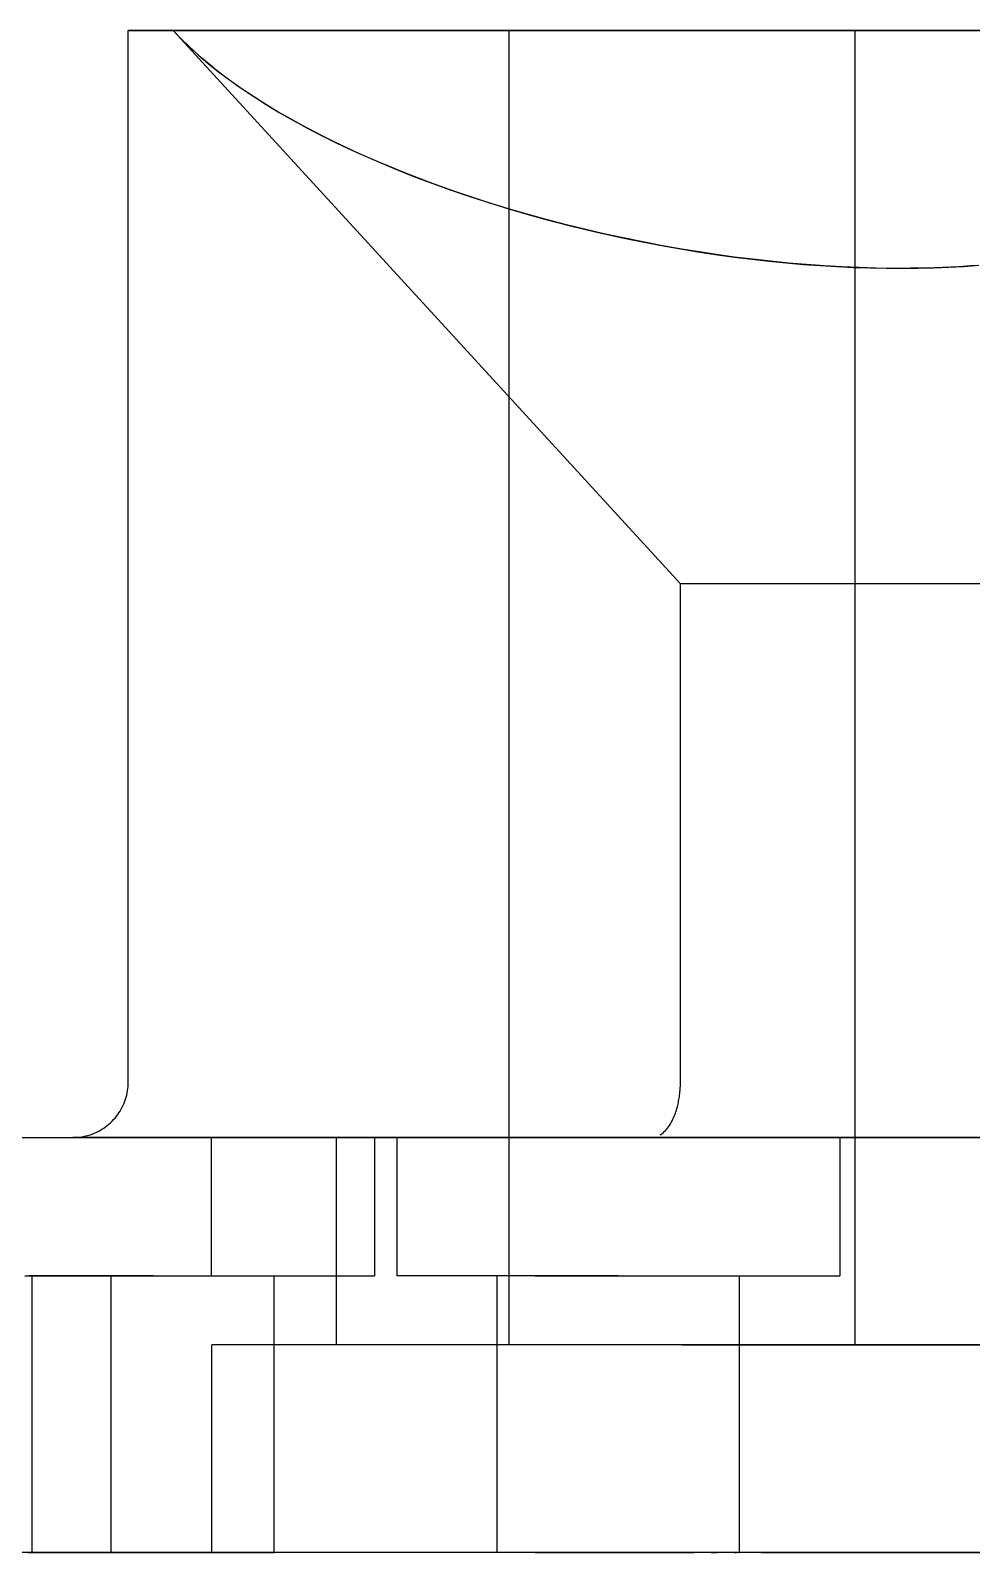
# Model space of a CAD drawing. Header units: millimetres. Extents: x -65 to 206, y -204 to 46.
# Drawn here: x 129.59 to 143.18, y -150 to -128 of the extents above; entities that cross this region are included whole.
import ezdxf

# ---------------------------------------------------------------- set-up
doc = ezdxf.new("R2010")
doc.units = ezdxf.units.MM
doc.layers.add('SIDE_YZ', color=7, linetype='Continuous')

msp = doc.modelspace()

# ---------------------------------------------------------------- linework, layer by layer
at = {"layer": 'SIDE_YZ'}
for p, q in [((131, -143.2), (131, -128)), ((131.004, -128), (131, -128)), ((131, -128), (131.009, -128)), ((131.021, -128), (131.004, -128)), ((131.009, -128), (131.03, -128)), ((131.05, -128), (131.021, -128)), ((131.03, -128), (131.064, -128)), ((131.092, -128), (131.05, -128)), ((131.064, -128), (131.11, -128)), ((131.146, -128), (131.092, -128)), ((131.11, -128), (131.169, -128)), ((131.213, -128), (131.146, -128)), ((131.169, -128), (131.241, -128)), ((131.292, -128), (131.213, -128)), ((131.241, -128), (131.324, -128)), ((131.384, -128), (131.292, -128)), ((131.324, -128), (131.42, -128)), ((131.487, -128), (131.384, -128)), ((131.42, -128), (131.527, -128)), ((131.602, -128), (131.487, -128)), ((131.527, -128), (131.647, -128)), ((131.729, -128), (131.602, -128)), ((131.647, -128), (138.978, -136)), ((131.647, -128), (131.758, -128.117)), ((131.647, -128), (131.778, -128)), ((131.647, -128), (131.774, -128.133)), ((131.867, -128), (131.729, -128)), ((131.778, -128), (131.92, -128)), ((132.017, -128), (131.867, -128)), ((131.92, -128), (132.074, -128)), ((132.178, -128), (132.017, -128)), ((132.074, -128), (132.239, -128)), ((132.349, -128), (132.178, -128)), ((132.239, -128), (132.414, -128)), ((132.531, -128), (132.349, -128)), ((132.414, -128), (132.6, -128)), ((132.724, -128), (132.531, -128)), ((132.6, -128), (132.796, -128)), ((132.926, -128), (132.724, -128)), ((132.796, -128), (133.002, -128)), ((133.138, -128), (132.926, -128)), ((133.002, -128), (133.217, -128)), ((133.359, -128), (133.138, -128)), ((133.217, -128), (133.441, -128)), ((133.589, -128), (133.359, -128)), ((133.441, -128), (133.674, -128)), ((133.827, -128), (133.589, -128)), ((133.674, -128), (133.916, -128)), ((134.074, -128), (133.827, -128)), ((133.916, -128), (134.165, -128)), ((134.328, -128), (134.074, -128)), ((134.165, -128), (134.423, -128)), ((134.59, -128), (134.328, -128)), ((134.423, -128), (134.687, -128)), ((134.859, -128), (134.59, -128)), ((134.687, -128), (134.958, -128)), ((135.134, -128), (134.859, -128)), ((134.958, -128), (135.236, -128)), ((135.416, -128), (135.134, -128)), ((135.236, -128), (135.52, -128)), ((135.703, -128), (135.416, -128)), ((135.52, -128), (135.809, -128)), ((135.995, -128), (135.703, -128)), ((135.809, -128), (136.103, -128)), ((136.293, -128), (135.995, -128)), ((136.103, -128), (136.402, -128)), ((136.594, -128), (136.293, -128)), ((136.402, -128), (136.704, -128)), ((136.504, -128), (136.5, -128)), ((136.5, -128), (136.5, -147)), ((136.512, -128), (136.504, -128)), ((136.524, -128), (136.512, -128)), ((136.54, -128), (136.524, -128)), ((136.56, -128), (136.54, -128)), ((136.583, -128), (136.56, -128)), ((136.61, -128), (136.583, -128)), ((136.899, -128), (136.594, -128)), ((136.641, -128), (136.61, -128)), ((136.676, -128), (136.641, -128)), ((136.715, -128), (136.676, -128)), ((136.704, -128), (137.011, -128)), ((136.757, -128), (136.715, -128)), ((136.803, -128), (136.757, -128)), ((136.852, -128), (136.803, -128)), ((136.904, -128), (136.852, -128)), ((137.208, -128), (136.899, -128)), ((136.96, -128), (136.904, -128)), ((137.019, -128), (136.96, -128)), ((137.011, -128), (137.321, -128)), ((137.081, -128), (137.019, -128)), ((137.147, -128), (137.081, -128)), ((137.215, -128), (137.147, -128)), ((137.519, -128), (137.208, -128)), ((137.215, -128), (137.286, -128)), ((137.286, -128), (137.359, -128)), ((137.321, -128), (137.633, -128)), ((137.359, -128), (137.436, -128)), ((137.436, -128), (137.514, -128)), ((137.514, -128), (137.596, -128)), ((137.833, -128), (137.519, -128)), ((137.596, -128), (137.679, -128)), ((137.633, -128), (137.947, -128)), ((137.679, -128), (137.764, -128)), ((137.764, -128), (137.852, -128)), ((138.149, -128), (137.833, -128)), ((137.852, -128), (137.941, -128)), ((137.941, -128), (138.032, -128)), ((137.947, -128), (138.263, -128)), ((138.032, -128), (138.124, -128)), ((138.124, -128), (138.218, -128)), ((138.465, -128), (138.149, -128)), ((138.218, -128), (138.313, -128)), ((138.263, -128), (138.581, -128)), ((138.313, -128), (138.409, -128)), ((138.409, -128), (138.506, -128)), ((138.783, -128), (138.465, -128)), ((138.506, -128), (138.604, -128)), ((138.581, -128), (138.899, -128)), ((138.604, -128), (138.702, -128)), ((138.702, -128), (138.801, -128)), ((139.101, -128), (138.783, -128)), ((138.801, -128), (138.901, -128)), ((138.899, -128), (139.217, -128)), ((138.901, -128), (139, -128)), ((139, -128), (139.099, -128)), ((139.099, -128), (139.199, -128)), ((139.419, -128), (139.101, -128)), ((139.199, -128), (139.298, -128)), ((139.217, -128), (139.535, -128)), ((139.298, -128), (139.396, -128)), ((139.396, -128), (139.494, -128)), ((139.737, -128), (139.419, -128)), ((139.494, -128), (139.591, -128)), ((139.535, -128), (139.851, -128)), ((139.591, -128), (139.687, -128)), ((139.687, -128), (139.782, -128)), ((140.053, -128), (139.737, -128)), ((139.782, -128), (139.876, -128)), ((139.851, -128), (140.167, -128)), ((139.876, -128), (139.968, -128)), ((139.968, -128), (140.059, -128)), ((140.367, -128), (140.053, -128)), ((140.059, -128), (140.148, -128)), ((140.148, -128), (140.236, -128)), ((140.167, -128), (140.481, -128)), ((140.236, -128), (140.321, -128)), ((140.321, -128), (140.404, -128)), ((140.679, -128), (140.367, -128)), ((140.404, -128), (140.486, -128)), ((140.481, -128), (140.792, -128)), ((140.486, -128), (140.564, -128)), ((140.564, -128), (140.641, -128)), ((140.641, -128), (140.714, -128)), ((140.989, -128), (140.679, -128)), ((140.714, -128), (140.785, -128)), ((140.785, -128), (140.853, -128)), ((140.792, -128), (141.101, -128)), ((140.853, -128), (140.919, -128)), ((140.919, -128), (140.981, -128)), ((140.981, -128), (141.04, -128)), ((141.296, -128), (140.989, -128)), ((141.04, -128), (141.096, -128)), ((141.096, -128), (141.148, -128)), ((141.101, -128), (141.406, -128)), ((141.148, -128), (141.197, -128)), ((141.197, -128), (141.243, -128)), ((141.243, -128), (141.285, -128)), ((141.285, -128), (141.324, -128)), ((141.598, -128), (141.296, -128)), ((141.324, -128), (141.359, -128)), ((141.359, -128), (141.39, -128)), ((141.39, -128), (141.417, -128)), ((141.406, -128), (141.707, -128)), ((141.417, -128), (141.44, -128)), ((141.44, -128), (141.46, -128)), ((141.46, -128), (141.476, -128)), ((141.476, -128), (141.488, -128)), ((141.488, -128), (141.496, -128)), ((141.496, -128), (141.5, -128)), ((141.5, -128), (141.5, -147)), ((141.897, -128), (141.598, -128)), ((141.707, -128), (142.005, -128)), ((142.191, -128), (141.897, -128)), ((142.005, -128), (142.297, -128)), ((142.48, -128), (142.191, -128)), ((142.297, -128), (142.584, -128)), ((142.764, -128), (142.48, -128)), ((142.584, -128), (142.866, -128)), ((143.042, -128), (142.764, -128)), ((142.866, -128), (143.141, -128)), ((143.313, -128), (143.042, -128)), ((143.141, -128), (143.41, -128)), ((131.758, -128.117), (131.878, -128.234)), ((131.774, -128.133), (131.913, -128.266)), ((131.878, -128.234), (132.012, -128.355)), ((131.913, -128.266), (132.062, -128.399)), ((132.012, -128.355), (132.154, -128.476)), ((132.221, -128.531), (132.062, -128.399)), ((132.154, -128.476), (132.305, -128.596)), ((132.221, -128.531), (132.391, -128.662)), ((132.305, -128.596), (132.464, -128.716)), ((132.391, -128.662), (132.57, -128.792)), ((132.464, -128.716), (132.631, -128.835)), ((132.57, -128.792), (132.759, -128.921)), ((132.631, -128.835), (132.807, -128.952)), ((132.759, -128.921), (132.957, -129.048)), ((132.807, -128.952), (132.99, -129.069)), ((132.957, -129.048), (133.165, -129.174)), ((132.99, -129.069), (133.181, -129.184)), ((133.165, -129.174), (133.381, -129.299)), ((133.181, -129.184), (133.379, -129.297)), ((133.379, -129.297), (133.584, -129.409)), ((133.381, -129.299), (133.606, -129.421)), ((133.584, -129.409), (133.796, -129.519)), ((133.606, -129.421), (133.839, -129.541)), ((133.796, -129.519), (134.014, -129.628)), ((133.839, -129.541), (134.079, -129.659)), ((134.014, -129.628), (134.239, -129.734)), ((134.079, -129.659), (134.327, -129.774)), ((134.239, -129.734), (134.469, -129.838)), ((134.327, -129.774), (134.582, -129.887)), ((134.469, -129.838), (134.706, -129.94)), ((134.582, -129.887), (134.843, -129.997)), ((134.947, -130.039), (134.706, -129.94)), ((134.843, -129.997), (135.111, -130.104)), ((135.194, -130.136), (134.947, -130.039)), ((135.111, -130.104), (135.385, -130.207)), ((135.446, -130.23), (135.194, -130.136)), ((135.385, -130.207), (135.664, -130.308)), ((135.702, -130.321), (135.446, -130.23)), ((135.664, -130.308), (135.948, -130.405)), ((135.962, -130.41), (135.702, -130.321)), ((135.948, -130.405), (136.236, -130.498)), ((136.226, -130.495), (135.962, -130.41)), ((136.493, -130.577), (136.226, -130.495)), ((136.236, -130.498), (136.529, -130.588)), ((136.764, -130.656), (136.493, -130.577)), ((136.529, -130.588), (136.825, -130.674)), ((137.037, -130.732), (136.764, -130.656)), ((136.825, -130.674), (137.125, -130.755)), ((137.313, -130.804), (137.037, -130.732)), ((137.125, -130.755), (137.427, -130.833)), ((137.591, -130.873), (137.313, -130.804)), ((137.427, -130.833), (137.732, -130.906)), ((137.871, -130.938), (137.591, -130.873)), ((137.732, -130.906), (138.008, -130.969)), ((138.152, -130.999), (137.871, -130.938)), ((138.008, -130.969), (138.258, -131.022)), ((138.434, -131.057), (138.152, -130.999)), ((138.258, -131.022), (138.508, -131.072)), ((138.717, -131.111), (138.434, -131.057)), ((138.508, -131.072), (138.758, -131.119)), ((139, -131.161), (138.717, -131.111)), ((138.758, -131.119), (139.009, -131.162)), ((139.247, -131.201), (139, -131.161)), ((139.009, -131.162), (139.26, -131.203)), ((139.493, -131.238), (139.247, -131.201)), ((139.26, -131.203), (139.511, -131.241)), ((139.756, -131.275), (139.493, -131.238)), ((139.511, -131.241), (139.761, -131.275)), ((140.019, -131.308), (139.756, -131.275)), ((139.761, -131.275), (140.01, -131.307)), ((140.01, -131.307), (140.259, -131.335)), ((140.28, -131.337), (140.019, -131.308)), ((140.259, -131.335), (140.506, -131.359)), ((140.54, -131.363), (140.28, -131.337)), ((140.506, -131.359), (140.751, -131.381)), ((140.798, -131.384), (140.54, -131.363)), ((140.751, -131.381), (140.995, -131.399)), ((141.054, -131.403), (140.798, -131.384)), ((140.995, -131.399), (141.237, -131.414)), ((141.308, -131.417), (141.054, -131.403)), ((141.237, -131.414), (141.477, -131.425)), ((141.56, -131.428), (141.308, -131.417)), ((141.477, -131.425), (141.714, -131.433)), ((141.808, -131.435), (141.56, -131.428)), ((141.714, -131.433), (141.949, -131.438)), ((142.054, -131.439), (141.808, -131.435)), ((141.949, -131.438), (142.181, -131.439)), ((142.296, -131.438), (142.054, -131.439)), ((142.181, -131.439), (142.409, -131.437)), ((142.535, -131.434), (142.296, -131.438)), ((142.409, -131.437), (142.635, -131.431)), ((142.77, -131.426), (142.535, -131.434)), ((142.635, -131.431), (142.856, -131.422)), ((143.001, -131.415), (142.77, -131.426)), ((142.856, -131.422), (143.074, -131.41)), ((143.227, -131.399), (143.001, -131.415)), ((143.074, -131.41), (143.288, -131.395)), ((138.978, -143.2), (138.978, -136)), ((153.684, -136), (138.978, -136)), ((131, -143.231), (131, -143.2)), ((138.977, -143.237), (138.978, -143.218)), ((138.978, -143.218), (138.978, -143.2)), ((130.961, -143.447), (130.97, -143.417)), ((130.97, -143.417), (130.978, -143.387)), ((130.978, -143.387), (130.985, -143.356)), ((130.985, -143.356), (130.99, -143.325)), ((130.99, -143.325), (130.995, -143.294)), ((130.995, -143.294), (130.998, -143.263)), ((130.998, -143.263), (131, -143.231)), ((138.956, -143.453), (138.96, -143.432)), ((138.96, -143.432), (138.963, -143.411)), ((138.963, -143.411), (138.966, -143.389)), ((138.966, -143.389), (138.968, -143.368)), ((138.968, -143.368), (138.971, -143.346)), ((138.971, -143.346), (138.973, -143.324)), ((138.973, -143.324), (138.974, -143.303)), ((138.974, -143.303), (138.976, -143.281)), ((138.976, -143.281), (138.977, -143.259)), ((138.977, -143.259), (138.977, -143.237)), ((130.847, -143.67), (130.865, -143.644)), ((130.865, -143.644), (130.882, -143.618)), ((130.882, -143.618), (130.898, -143.591)), ((130.898, -143.591), (130.913, -143.563)), ((130.913, -143.563), (130.927, -143.535)), ((130.927, -143.535), (130.939, -143.506)), ((130.939, -143.506), (130.951, -143.477)), ((130.951, -143.477), (130.961, -143.447)), ((138.896, -143.673), (138.905, -143.651)), ((138.905, -143.651), (138.913, -143.628)), ((138.913, -143.628), (138.92, -143.605)), ((138.92, -143.605), (138.927, -143.581)), ((138.927, -143.581), (138.934, -143.557)), ((138.934, -143.557), (138.939, -143.535)), ((138.939, -143.535), (138.944, -143.515)), ((138.944, -143.515), (138.948, -143.494)), ((138.948, -143.494), (138.952, -143.474)), ((138.952, -143.474), (138.956, -143.453)), ((130.618, -143.882), (130.645, -143.865)), ((130.645, -143.865), (130.67, -143.847)), ((130.67, -143.847), (130.695, -143.828)), ((130.695, -143.828), (130.72, -143.808)), ((130.72, -143.808), (130.743, -143.787)), ((130.743, -143.787), (130.766, -143.766)), ((130.766, -143.766), (130.788, -143.743)), ((130.788, -143.743), (130.809, -143.72)), ((130.809, -143.72), (130.828, -143.695)), ((130.828, -143.695), (130.847, -143.67)), ((138.776, -143.884), (138.791, -143.866)), ((138.791, -143.866), (138.805, -143.846)), ((138.805, -143.846), (138.819, -143.826)), ((138.819, -143.826), (138.833, -143.805)), ((138.833, -143.805), (138.846, -143.782)), ((138.846, -143.782), (138.858, -143.759)), ((138.858, -143.759), (138.869, -143.736)), ((138.869, -143.736), (138.879, -143.716)), ((138.879, -143.716), (138.888, -143.695)), ((138.888, -143.695), (138.896, -143.673)), ((129, -144), (191, -144)), ((129.507, -144), (129.632, -144)), ((129.562, -144), (129.669, -144)), ((129.632, -144), (129.756, -144)), ((129.669, -144), (129.778, -144)), ((129.756, -144), (129.879, -144)), ((129.778, -144), (129.89, -144)), ((129.879, -144), (130.001, -144)), ((129.89, -144), (130.004, -144)), ((130.001, -144), (130.121, -144)), ((130.004, -144), (130.12, -144)), ((130.12, -144), (130.239, -144)), ((130.121, -144), (130.239, -144)), ((130.2, -144), (130.232, -143.999)), ((130.205, -144), (130.2, -144)), ((130.2, -144), (130.21, -144)), ((130.223, -144), (130.205, -144)), ((130.21, -144), (130.233, -144)), ((130.255, -144), (130.223, -144)), ((130.232, -143.999), (130.263, -143.998)), ((130.233, -144), (130.27, -144)), ((130.239, -144), (130.359, -144)), ((130.239, -144), (130.356, -144)), ((130.301, -144), (130.255, -144)), ((130.263, -143.998), (130.294, -143.994)), ((130.27, -144), (130.321, -144)), ((130.294, -143.994), (130.325, -143.99)), ((130.361, -144), (130.301, -144)), ((130.321, -144), (130.386, -144)), ((130.325, -143.99), (130.356, -143.985)), ((130.356, -143.985), (130.387, -143.978)), ((130.356, -144), (130.47, -144)), ((130.359, -144), (130.48, -144)), ((130.435, -144), (130.361, -144)), ((130.386, -144), (130.465, -144)), ((130.387, -143.978), (130.417, -143.97)), ((130.417, -143.97), (130.447, -143.961)), ((130.522, -144), (130.435, -144)), ((130.447, -143.961), (130.477, -143.951)), ((130.465, -144), (130.556, -144)), ((130.47, -144), (130.582, -144)), ((130.477, -143.951), (130.506, -143.939)), ((130.48, -144), (130.603, -144)), ((130.506, -143.939), (130.535, -143.927)), ((130.622, -144), (130.522, -144)), ((130.535, -143.927), (130.563, -143.913)), ((130.556, -144), (130.662, -144)), ((130.563, -143.913), (130.591, -143.898)), ((130.582, -144), (130.691, -144)), ((130.591, -143.898), (130.618, -143.882)), ((130.603, -144), (130.728, -144)), ((130.736, -144), (130.622, -144)), ((130.662, -144), (130.78, -144)), ((130.691, -144), (130.798, -144)), ((130.728, -144), (130.853, -144)), ((130.862, -144), (130.736, -144)), ((130.78, -144), (130.912, -144)), ((130.798, -144), (130.901, -144)), ((130.853, -144), (130.979, -144)), ((131.002, -144), (130.862, -144)), ((130.901, -144), (131.002, -144)), ((138.558, -144), (130.912, -144)), ((130.979, -144), (131.105, -144)), ((131.154, -144), (131.002, -144)), ((131.002, -144), (131.1, -144)), ((131.1, -144), (131.194, -144)), ((131.105, -144), (131.233, -144)), ((131.319, -144), (131.154, -144)), ((131.194, -144), (131.285, -144)), ((131.233, -144), (131.36, -144)), ((131.285, -144), (131.372, -144)), ((131.496, -144), (131.319, -144)), ((131.36, -144), (131.487, -144)), ((131.372, -144), (131.456, -144)), ((131.456, -144), (131.535, -144)), ((131.487, -144), (131.614, -144)), ((131.684, -144), (131.496, -144)), ((131.535, -144), (131.611, -144)), ((131.611, -144), (131.683, -144)), ((131.614, -144), (131.741, -144)), ((131.683, -144), (131.75, -144)), ((131.884, -144), (131.684, -144)), ((131.741, -144), (131.867, -144)), ((131.75, -144), (131.813, -144)), ((131.813, -144), (131.871, -144)), ((131.867, -144), (131.992, -144)), ((131.871, -144), (131.925, -144)), ((132.096, -144), (131.884, -144)), ((131.925, -144), (131.974, -144)), ((131.974, -144), (132.019, -144)), ((131.992, -144), (132.116, -144)), ((132.019, -144), (132.059, -144)), ((132.059, -144), (132.094, -144)), ((132.094, -144), (132.124, -144)), ((132.318, -144), (132.096, -144)), ((132.116, -144), (132.239, -144)), ((132.124, -144), (132.149, -144)), ((132.149, -144), (132.169, -144)), ((132.169, -144), (132.184, -144)), ((132.184, -144), (132.194, -144)), ((132.194, -144), (132.199, -144)), ((132.199, -144), (132.199, -146)), ((132.239, -144), (132.361, -144)), ((132.551, -144), (132.318, -144)), ((132.361, -144), (132.481, -144)), ((132.481, -144), (132.599, -144)), ((132.551, -144), (132.794, -144)), ((132.599, -144), (132.715, -144)), ((132.715, -144), (132.829, -144)), ((132.794, -144), (133.047, -144)), ((132.829, -144), (132.941, -144)), ((132.941, -144), (133.051, -144)), ((133.047, -144), (133.31, -144)), ((133.051, -144), (133.157, -144)), ((133.157, -144), (133.261, -144)), ((133.261, -144), (133.362, -144)), ((133.31, -144), (133.581, -144)), ((133.362, -144), (133.46, -144)), ((133.46, -144), (133.554, -144)), ((133.554, -144), (133.645, -144)), ((133.581, -144), (133.861, -144)), ((133.645, -144), (133.732, -144)), ((133.732, -144), (133.816, -144)), ((133.816, -144), (133.895, -144)), ((133.861, -144), (134.149, -144)), ((133.895, -144), (133.971, -144)), ((133.971, -144), (134.042, -144)), ((134.046, -144), (134.005, -144)), ((134.005, -144), (134.005, -147)), ((134.042, -144), (134.11, -144)), ((134.128, -144), (134.046, -144)), ((134.11, -144), (134.172, -144)), ((134.251, -144), (134.128, -144)), ((134.149, -144), (134.445, -144)), ((134.172, -144), (134.231, -144)), ((134.231, -144), (134.285, -144)), ((134.415, -144), (134.251, -144)), ((134.285, -144), (134.334, -144)), ((134.334, -144), (134.379, -144)), ((134.379, -144), (134.418, -144)), ((134.619, -144), (134.415, -144)), ((134.418, -144), (134.453, -144)), ((134.445, -144), (134.748, -144)), ((134.453, -144), (134.483, -144)), ((134.483, -144), (134.509, -144)), ((134.509, -144), (134.529, -144)), ((134.529, -144), (134.544, -144)), ((134.544, -144), (134.554, -144)), ((134.554, -144), (134.559, -144)), ((134.559, -144), (134.559, -146)), ((134.864, -144), (134.619, -144)), ((134.748, -144), (135.057, -144)), ((135.148, -144), (134.864, -144)), ((134.885, -144), (134.88, -144)), ((134.88, -144), (134.88, -146)), ((134.895, -144), (134.885, -144)), ((134.911, -144), (134.895, -144)), ((134.931, -144), (134.911, -144)), ((134.956, -144), (134.931, -144)), ((134.986, -144), (134.956, -144)), ((135.021, -144), (134.986, -144)), ((135.061, -144), (135.021, -144)), ((135.057, -144), (135.373, -144)), ((135.105, -144), (135.061, -144)), ((135.155, -144), (135.105, -144)), ((135.471, -144), (135.148, -144)), ((135.209, -144), (135.155, -144)), ((135.267, -144), (135.209, -144)), ((135.33, -144), (135.267, -144)), ((135.397, -144), (135.33, -144)), ((135.373, -144), (135.695, -144)), ((135.469, -144), (135.397, -144)), ((135.544, -144), (135.469, -144)), ((135.833, -144), (135.471, -144)), ((135.624, -144), (135.544, -144)), ((135.707, -144), (135.624, -144)), ((135.695, -144), (136.022, -144)), ((135.795, -144), (135.707, -144)), ((135.885, -144), (135.795, -144)), ((136.234, -144), (135.833, -144)), ((135.885, -144), (135.98, -144)), ((135.98, -144), (136.077, -144)), ((136.022, -144), (136.353, -144)), ((136.077, -144), (136.178, -144)), ((136.178, -144), (136.282, -144)), ((136.672, -144), (136.234, -144)), ((136.282, -144), (136.389, -144)), ((136.353, -144), (136.689, -144)), ((136.389, -144), (136.498, -144)), ((136.498, -144), (136.61, -144)), ((136.61, -144), (136.724, -144)), ((137.147, -144), (136.672, -144)), ((136.689, -144), (137.029, -144)), ((136.724, -144), (136.84, -144)), ((136.84, -144), (136.959, -144)), ((136.959, -144), (137.079, -144)), ((137.029, -144), (137.371, -144)), ((137.079, -144), (137.2, -144)), ((137.658, -144), (137.147, -144)), ((137.2, -144), (137.323, -144)), ((137.323, -144), (137.448, -144)), ((137.371, -144), (137.716, -144)), ((137.448, -144), (137.573, -144)), ((137.573, -144), (137.699, -144)), ((138.204, -144), (137.658, -144)), ((137.699, -144), (137.825, -144)), ((137.716, -144), (138.063, -144)), ((137.825, -144), (137.952, -144)), ((137.952, -144), (138.08, -144)), ((138.063, -144), (138.412, -144)), ((138.08, -144), (138.207, -144)), ((138.785, -144), (138.204, -144)), ((138.207, -144), (138.334, -144)), ((138.334, -144), (138.461, -144)), ((138.412, -144), (138.762, -144)), ((138.461, -144), (138.587, -144)), ((138.558, -144), (145.755, -144)), ((138.587, -144), (138.712, -144)), ((138.686, -143.962), (138.707, -143.948)), ((138.707, -143.948), (138.727, -143.932)), ((138.712, -144), (138.836, -144)), ((138.727, -143.932), (138.745, -143.916)), ((138.745, -143.916), (138.761, -143.901)), ((138.761, -143.901), (138.776, -143.884)), ((138.762, -144), (139.111, -144)), ((139.399, -144), (138.785, -144)), ((138.836, -144), (138.959, -144)), ((138.959, -144), (139.081, -144)), ((139.081, -144), (139.201, -144)), ((139.111, -144), (139.461, -144)), ((139.201, -144), (139.319, -144)), ((139.319, -144), (139.435, -144)), ((140.046, -144), (139.399, -144)), ((139.435, -144), (139.549, -144)), ((139.461, -144), (139.81, -144)), ((139.549, -144), (139.661, -144)), ((139.661, -144), (139.771, -144)), ((139.771, -144), (139.877, -144)), ((140.158, -144), (139.81, -144)), ((139.877, -144), (139.981, -144)), ((139.981, -144), (140.082, -144)), ((140.724, -144), (140.046, -144)), ((140.082, -144), (140.18, -144)), ((140.504, -144), (140.158, -144)), ((140.18, -144), (140.274, -144)), ((140.274, -144), (140.365, -144)), ((140.365, -144), (140.452, -144)), ((140.452, -144), (140.536, -144)), ((140.847, -144), (140.504, -144)), ((140.536, -144), (140.615, -144)), ((140.615, -144), (140.691, -144)), ((140.691, -144), (140.762, -144)), ((141.433, -144), (140.724, -144)), ((140.762, -144), (140.83, -144)), ((140.83, -144), (140.892, -144)), ((141.188, -144), (140.847, -144)), ((140.892, -144), (140.951, -144)), ((140.951, -144), (141.005, -144)), ((141.005, -144), (141.054, -144)), ((141.099, -144), (141.054, -144)), ((141.138, -144), (141.099, -144)), ((141.173, -144), (141.138, -144)), ((141.203, -144), (141.173, -144)), ((141.525, -144), (141.188, -144)), ((141.203, -144), (141.229, -144)), ((141.249, -144), (141.229, -144)), ((141.264, -144), (141.249, -144)), ((141.274, -144), (141.264, -144)), ((141.279, -144), (141.274, -144)), ((141.279, -144), (141.279, -146)), ((141.433, -144), (142.172, -144)), ((141.858, -144), (141.525, -144)), ((142.187, -144), (141.858, -144)), ((142.172, -144), (142.938, -144)), ((142.51, -144), (142.187, -144)), ((142.828, -144), (142.51, -144)), ((143.14, -144), (142.828, -144)), ((142.938, -144), (143.732, -144)), ((143.446, -144), (143.14, -144)), ((129.507, -146), (129.632, -146)), ((129.547, -146), (129.613, -146)), ((129.669, -146), (129.562, -146)), ((129.61, -150), (129.61, -146)), ((129.613, -146), (129.61, -146)), ((129.618, -146), (129.613, -146)), ((129.613, -146), (129.678, -146)), ((129.627, -146), (129.618, -146)), ((129.638, -146), (129.627, -146)), ((129.632, -146), (129.756, -146)), ((129.651, -146), (129.638, -146)), ((129.668, -146), (129.651, -146)), ((129.687, -146), (129.668, -146)), ((129.778, -146), (129.669, -146)), ((129.678, -146), (129.741, -146)), ((129.709, -146), (129.687, -146)), ((129.733, -146), (129.709, -146)), ((129.76, -146), (129.733, -146)), ((129.741, -146), (129.804, -146)), ((129.756, -146), (129.879, -146)), ((129.79, -146), (129.76, -146)), ((129.89, -146), (129.778, -146)), ((129.822, -146), (129.79, -146)), ((129.804, -146), (129.865, -146)), ((129.856, -146), (129.822, -146)), ((129.893, -146), (129.856, -146)), ((129.865, -146), (129.925, -146)), ((129.879, -146), (130.001, -146)), ((130.004, -146), (129.89, -146)), ((129.932, -146), (129.893, -146)), ((129.925, -146), (129.983, -146)), ((129.973, -146), (129.932, -146)), ((130.017, -146), (129.973, -146)), ((129.983, -146), (130.04, -146)), ((130.001, -146), (130.121, -146)), ((130.12, -146), (130.004, -146)), ((130.062, -146), (130.017, -146)), ((130.04, -146), (130.095, -146)), ((130.11, -146), (130.062, -146)), ((130.095, -146), (130.148, -146)), ((130.16, -146), (130.11, -146)), ((130.239, -146), (130.12, -146)), ((130.121, -146), (130.239, -146)), ((130.148, -146), (130.2, -146)), ((130.16, -146), (130.211, -146)), ((130.2, -146), (130.25, -146)), ((130.211, -146), (130.265, -146)), ((130.359, -146), (130.239, -146)), ((130.239, -146), (130.356, -146)), ((130.25, -146), (130.297, -146)), ((130.265, -146), (130.32, -146)), ((130.297, -146), (130.343, -146)), ((130.32, -146), (130.377, -146)), ((130.343, -146), (130.387, -146)), ((130.356, -146), (130.47, -146)), ((130.48, -146), (130.359, -146)), ((130.377, -146), (130.435, -146)), ((130.387, -146), (130.428, -146)), ((130.428, -146), (130.467, -146)), ((130.435, -146), (130.495, -146)), ((130.467, -146), (130.504, -146)), ((130.47, -146), (130.582, -146)), ((130.603, -146), (130.48, -146)), ((130.495, -146), (130.556, -146)), ((130.504, -146), (130.538, -146)), ((130.538, -146), (130.57, -146)), ((130.556, -146), (130.618, -146)), ((130.57, -146), (130.6, -146)), ((130.582, -146), (130.691, -146)), ((130.6, -146), (130.627, -146)), ((130.728, -146), (130.603, -146)), ((130.618, -146), (130.682, -146)), ((130.627, -146), (130.651, -146)), ((130.651, -146), (130.673, -146)), ((130.673, -146), (130.692, -146)), ((130.682, -146), (130.747, -146)), ((130.691, -146), (130.798, -146)), ((130.692, -146), (130.708, -146)), ((130.708, -146), (130.722, -146)), ((130.722, -146), (130.733, -146)), ((130.853, -146), (130.728, -146)), ((130.733, -146), (130.741, -146)), ((130.741, -146), (130.747, -146)), ((130.747, -146), (130.812, -146)), ((130.747, -146), (130.75, -146)), ((130.75, -150), (130.75, -146)), ((130.798, -146), (130.901, -146)), ((130.812, -146), (130.879, -146)), ((130.979, -146), (130.853, -146)), ((130.879, -146), (130.946, -146)), ((130.901, -146), (131.002, -146)), ((130.946, -146), (131.014, -146)), ((131.105, -146), (130.979, -146)), ((131.002, -146), (131.1, -146)), ((131.014, -146), (131.083, -146)), ((131.083, -146), (131.151, -146)), ((131.1, -146), (131.194, -146)), ((131.233, -146), (131.105, -146)), ((131.151, -146), (131.221, -146)), ((131.194, -146), (131.285, -146)), ((131.221, -146), (131.29, -146)), ((131.36, -146), (131.233, -146)), ((131.285, -146), (131.372, -146)), ((131.29, -146), (131.36, -146)), ((131.36, -146), (131.487, -146)), ((131.36, -146), (131.429, -146)), ((131.372, -146), (131.456, -146)), ((131.429, -146), (131.499, -146)), ((131.456, -146), (131.535, -146)), ((131.487, -146), (131.614, -146)), ((131.499, -146), (131.568, -146)), ((131.535, -146), (131.611, -146)), ((131.568, -146), (131.637, -146)), ((131.611, -146), (131.683, -146)), ((131.614, -146), (131.741, -146)), ((131.637, -146), (131.705, -146)), ((131.683, -146), (131.75, -146)), ((131.705, -146), (131.773, -146)), ((131.741, -146), (131.867, -146)), ((131.75, -146), (131.813, -146)), ((131.773, -146), (131.841, -146)), ((131.813, -146), (131.871, -146)), ((131.841, -146), (131.907, -146)), ((131.867, -146), (131.992, -146)), ((131.871, -146), (131.925, -146)), ((131.907, -146), (131.973, -146)), ((131.925, -146), (131.974, -146)), ((131.973, -146), (132.037, -146)), ((131.974, -146), (132.019, -146)), ((131.992, -146), (132.116, -146)), ((132.019, -146), (132.059, -146)), ((132.037, -146), (132.101, -146)), ((132.059, -146), (132.094, -146)), ((132.094, -146), (132.124, -146)), ((132.101, -146), (132.164, -146)), ((132.116, -146), (132.239, -146)), ((132.124, -146), (132.149, -146)), ((132.149, -146), (132.169, -146)), ((132.164, -146), (132.225, -146)), ((132.169, -146), (132.184, -146)), ((132.184, -146), (132.194, -146)), ((132.194, -146), (132.199, -146)), ((132.225, -146), (132.284, -146)), ((132.239, -146), (132.361, -146)), ((132.284, -146), (132.343, -146)), ((132.343, -146), (132.4, -146)), ((132.361, -146), (132.481, -146)), ((132.4, -146), (132.455, -146)), ((132.455, -146), (132.508, -146)), ((132.481, -146), (132.599, -146)), ((132.508, -146), (132.56, -146)), ((132.56, -146), (132.609, -146)), ((132.599, -146), (132.715, -146)), ((132.609, -146), (132.657, -146)), ((132.657, -146), (132.703, -146)), ((132.703, -146), (132.746, -146)), ((132.715, -146), (132.829, -146)), ((132.746, -146), (132.788, -146)), ((132.788, -146), (132.827, -146)), ((132.827, -146), (132.864, -146)), ((132.829, -146), (132.941, -146)), ((132.864, -146), (132.898, -146)), ((132.898, -146), (132.93, -146)), ((132.93, -146), (132.959, -146)), ((132.941, -146), (133.051, -146)), ((132.959, -146), (132.986, -146)), ((132.986, -146), (133.011, -146)), ((133.011, -146), (133.032, -146)), ((133.032, -146), (133.052, -146)), ((133.051, -146), (133.157, -146)), ((133.052, -146), (133.068, -146)), ((133.068, -146), (133.082, -146)), ((133.082, -146), (133.093, -146)), ((133.093, -146), (133.101, -146)), ((133.101, -146), (133.107, -146)), ((133.107, -146), (133.109, -146)), ((133.109, -150), (133.109, -146)), ((133.157, -146), (133.261, -146)), ((133.261, -146), (133.362, -146)), ((133.362, -146), (133.46, -146)), ((133.46, -146), (133.554, -146)), ((133.554, -146), (133.645, -146)), ((133.645, -146), (133.732, -146)), ((133.732, -146), (133.816, -146)), ((133.816, -146), (133.895, -146)), ((133.895, -146), (133.971, -146)), ((133.971, -146), (134.042, -146)), ((134.042, -146), (134.11, -146)), ((134.11, -146), (134.172, -146)), ((134.172, -146), (134.231, -146)), ((134.231, -146), (134.285, -146)), ((134.285, -146), (134.334, -146)), ((134.334, -146), (134.379, -146)), ((134.379, -146), (134.418, -146)), ((134.418, -146), (134.453, -146)), ((134.453, -146), (134.483, -146)), ((134.483, -146), (134.509, -146)), ((134.509, -146), (134.529, -146)), ((134.529, -146), (134.544, -146)), ((134.544, -146), (134.554, -146)), ((134.554, -146), (134.559, -146)), ((134.885, -146), (134.88, -146)), ((134.895, -146), (134.885, -146)), ((134.911, -146), (134.895, -146)), ((134.931, -146), (134.911, -146)), ((134.956, -146), (134.931, -146)), ((134.986, -146), (134.956, -146)), ((135.021, -146), (134.986, -146)), ((135.061, -146), (135.021, -146)), ((135.105, -146), (135.061, -146)), ((135.155, -146), (135.105, -146)), ((135.209, -146), (135.155, -146)), ((135.267, -146), (135.209, -146)), ((135.33, -146), (135.267, -146)), ((135.397, -146), (135.33, -146)), ((135.469, -146), (135.397, -146)), ((135.544, -146), (135.469, -146)), ((135.624, -146), (135.544, -146)), ((135.707, -146), (135.624, -146)), ((135.795, -146), (135.707, -146)), ((135.885, -146), (135.795, -146)), ((135.98, -146), (135.885, -146)), ((136.077, -146), (135.98, -146)), ((136.178, -146), (136.077, -146)), ((136.282, -146), (136.178, -146)), ((136.389, -146), (136.282, -146)), ((136.33, -150), (136.33, -146)), ((136.333, -146), (136.33, -146)), ((136.338, -146), (136.333, -146)), ((136.347, -146), (136.338, -146)), ((136.358, -146), (136.347, -146)), ((136.371, -146), (136.358, -146)), ((136.388, -146), (136.371, -146)), ((136.407, -146), (136.388, -146)), ((136.498, -146), (136.389, -146)), ((136.429, -146), (136.407, -146)), ((136.453, -146), (136.429, -146)), ((136.48, -146), (136.453, -146)), ((136.51, -146), (136.48, -146)), ((136.61, -146), (136.498, -146)), ((136.541, -146), (136.51, -146)), ((136.576, -146), (136.541, -146)), ((136.613, -146), (136.576, -146)), ((136.724, -146), (136.61, -146)), ((136.652, -146), (136.613, -146)), ((136.693, -146), (136.652, -146)), ((136.737, -146), (136.693, -146)), ((136.84, -146), (136.724, -146)), ((136.782, -146), (136.737, -146)), ((136.83, -146), (136.782, -146)), ((136.88, -146), (136.83, -146)), ((136.959, -146), (136.84, -146)), ((136.88, -146), (136.931, -146)), ((136.931, -146), (136.985, -146)), ((137.079, -146), (136.959, -146)), ((136.985, -146), (137.04, -146)), ((137.04, -146), (137.097, -146)), ((137.2, -146), (137.079, -146)), ((137.097, -146), (137.155, -146)), ((137.155, -146), (137.215, -146)), ((137.323, -146), (137.2, -146)), ((137.215, -146), (137.276, -146)), ((137.276, -146), (137.338, -146)), ((137.448, -146), (137.323, -146)), ((137.338, -146), (137.402, -146)), ((137.402, -146), (137.467, -146)), ((137.573, -146), (137.448, -146)), ((137.467, -146), (137.532, -146)), ((137.532, -146), (137.599, -146)), ((137.699, -146), (137.573, -146)), ((137.599, -146), (137.666, -146)), ((137.666, -146), (137.734, -146)), ((137.825, -146), (137.699, -146)), ((137.734, -146), (137.802, -146)), ((137.802, -146), (137.871, -146)), ((137.952, -146), (137.825, -146)), ((137.871, -146), (137.941, -146)), ((137.941, -146), (138.01, -146)), ((138.08, -146), (137.952, -146)), ((138.01, -146), (138.08, -146)), ((138.08, -146), (138.207, -146)), ((138.08, -146), (138.149, -146)), ((138.149, -146), (138.219, -146)), ((138.207, -146), (138.334, -146)), ((138.219, -146), (138.288, -146)), ((138.288, -146), (138.357, -146)), ((138.334, -146), (138.461, -146)), ((138.357, -146), (138.425, -146)), ((138.425, -146), (138.493, -146)), ((138.461, -146), (138.587, -146)), ((138.493, -146), (138.561, -146)), ((138.561, -146), (138.627, -146)), ((138.587, -146), (138.712, -146)), ((138.627, -146), (138.693, -146)), ((138.693, -146), (138.757, -146)), ((138.712, -146), (138.836, -146)), ((138.757, -146), (138.821, -146)), ((138.821, -146), (138.883, -146)), ((138.836, -146), (138.959, -146)), ((138.883, -146), (138.945, -146)), ((138.945, -146), (139.004, -146)), ((138.959, -146), (139.081, -146)), ((139.004, -146), (139.063, -146)), ((139.063, -146), (139.12, -146)), ((139.081, -146), (139.201, -146)), ((139.12, -146), (139.175, -146)), ((139.175, -146), (139.228, -146)), ((139.201, -146), (139.319, -146)), ((139.228, -146), (139.28, -146)), ((139.28, -146), (139.329, -146)), ((139.319, -146), (139.435, -146)), ((139.329, -146), (139.377, -146)), ((139.377, -146), (139.423, -146)), ((139.423, -146), (139.466, -146)), ((139.435, -146), (139.549, -146)), ((139.466, -146), (139.508, -146)), ((139.508, -146), (139.547, -146)), ((139.547, -146), (139.584, -146)), ((139.549, -146), (139.661, -146)), ((139.584, -146), (139.618, -146)), ((139.618, -146), (139.65, -146)), ((139.65, -146), (139.679, -146)), ((139.661, -146), (139.771, -146)), ((139.679, -146), (139.706, -146)), ((139.706, -146), (139.731, -146)), ((139.731, -146), (139.752, -146)), ((139.752, -146), (139.772, -146)), ((139.771, -146), (139.877, -146)), ((139.772, -146), (139.788, -146)), ((139.788, -146), (139.802, -146)), ((139.802, -146), (139.813, -146)), ((139.813, -146), (139.821, -146)), ((139.821, -146), (139.827, -146)), ((139.827, -146), (139.829, -146)), ((139.829, -150), (139.829, -146)), ((139.877, -146), (139.981, -146)), ((139.981, -146), (140.082, -146)), ((140.082, -146), (140.18, -146)), ((140.18, -146), (140.274, -146)), ((140.274, -146), (140.365, -146)), ((140.365, -146), (140.452, -146)), ((140.452, -146), (140.536, -146)), ((140.536, -146), (140.615, -146)), ((140.615, -146), (140.691, -146)), ((140.691, -146), (140.762, -146)), ((140.762, -146), (140.83, -146)), ((140.83, -146), (140.892, -146)), ((140.892, -146), (140.951, -146)), ((140.951, -146), (141.005, -146)), ((141.005, -146), (141.054, -146)), ((141.054, -146), (141.099, -146)), ((141.099, -146), (141.138, -146)), ((141.138, -146), (141.173, -146)), ((141.173, -146), (141.203, -146)), ((141.203, -146), (141.229, -146)), ((141.229, -146), (141.249, -146)), ((141.249, -146), (141.264, -146)), ((141.264, -146), (141.274, -146)), ((141.274, -146), (141.279, -146)), ((132.205, -150), (132.205, -147)), ((132.249, -147), (132.205, -147)), ((132.337, -147), (132.249, -147)), ((132.469, -147), (132.337, -147)), ((132.644, -147), (132.469, -147)), ((132.862, -147), (132.644, -147)), ((133.124, -147), (132.862, -147)), ((133.427, -147), (133.124, -147)), ((133.773, -147), (133.427, -147)), ((134.16, -147), (133.773, -147)), ((134.046, -147), (134.005, -147)), ((134.128, -147), (134.046, -147)), ((134.251, -147), (134.128, -147)), ((134.588, -147), (134.16, -147)), ((134.415, -147), (134.251, -147)), ((134.619, -147), (134.415, -147)), ((135.057, -147), (134.588, -147)), ((134.864, -147), (134.619, -147)), ((135.148, -147), (134.864, -147)), ((135.564, -147), (135.057, -147)), ((135.471, -147), (135.148, -147)), ((135.833, -147), (135.471, -147)), ((136.111, -147), (135.564, -147)), ((136.234, -147), (135.833, -147)), ((136.695, -147), (136.111, -147)), ((136.672, -147), (136.234, -147)), ((136.504, -147), (136.5, -147)), ((136.512, -147), (136.504, -147)), ((136.524, -147), (136.512, -147)), ((136.54, -147), (136.524, -147)), ((136.56, -147), (136.54, -147)), ((136.583, -147), (136.56, -147)), ((136.61, -147), (136.583, -147)), ((136.641, -147), (136.61, -147)), ((136.676, -147), (136.641, -147)), ((137.147, -147), (136.672, -147)), ((136.715, -147), (136.676, -147)), ((137.316, -147), (136.695, -147)), ((136.757, -147), (136.715, -147)), ((136.803, -147), (136.757, -147)), ((136.852, -147), (136.803, -147)), ((136.904, -147), (136.852, -147)), ((136.96, -147), (136.904, -147)), ((137.019, -147), (136.96, -147)), ((137.081, -147), (137.019, -147)), ((137.147, -147), (137.081, -147)), ((137.658, -147), (137.147, -147)), ((137.215, -147), (137.147, -147)), ((137.286, -147), (137.215, -147)), ((137.359, -147), (137.286, -147)), ((137.973, -147), (137.316, -147)), ((137.436, -147), (137.359, -147)), ((137.514, -147), (137.436, -147)), ((137.596, -147), (137.514, -147)), ((137.679, -147), (137.596, -147)), ((138.204, -147), (137.658, -147)), ((137.764, -147), (137.679, -147)), ((137.852, -147), (137.764, -147)), ((137.941, -147), (137.852, -147)), ((138.032, -147), (137.941, -147)), ((138.665, -147), (137.973, -147)), ((138.124, -147), (138.032, -147)), ((138.218, -147), (138.124, -147)), ((138.785, -147), (138.204, -147)), ((138.313, -147), (138.218, -147)), ((138.409, -147), (138.313, -147)), ((138.506, -147), (138.409, -147)), ((138.604, -147), (138.506, -147)), ((138.702, -147), (138.604, -147)), ((139.39, -147), (138.665, -147)), ((138.801, -147), (138.702, -147)), ((139.399, -147), (138.785, -147)), ((138.901, -147), (138.801, -147)), ((139, -147), (138.901, -147)), ((139, -147), (139.099, -147)), ((139.099, -147), (139.199, -147)), ((139.199, -147), (139.298, -147)), ((139.298, -147), (139.396, -147)), ((140.148, -147), (139.39, -147)), ((139.396, -147), (139.494, -147)), ((140.046, -147), (139.399, -147)), ((139.494, -147), (139.591, -147)), ((139.591, -147), (139.687, -147)), ((139.687, -147), (139.782, -147)), ((139.782, -147), (139.876, -147)), ((139.876, -147), (139.968, -147)), ((139.968, -147), (140.059, -147)), ((140.724, -147), (140.046, -147)), ((140.059, -147), (140.148, -147)), ((140.148, -147), (140.937, -147)), ((140.148, -147), (140.236, -147)), ((140.236, -147), (140.321, -147)), ((140.321, -147), (140.404, -147)), ((140.404, -147), (140.486, -147)), ((140.486, -147), (140.564, -147)), ((140.564, -147), (140.641, -147)), ((140.641, -147), (140.714, -147)), ((140.714, -147), (140.785, -147)), ((141.433, -147), (140.724, -147)), ((140.785, -147), (140.853, -147)), ((140.853, -147), (140.919, -147)), ((140.919, -147), (140.981, -147)), ((140.937, -147), (141.757, -147)), ((140.981, -147), (141.04, -147)), ((141.04, -147), (141.096, -147)), ((141.096, -147), (141.148, -147)), ((141.148, -147), (141.197, -147)), ((141.197, -147), (141.243, -147)), ((141.243, -147), (141.285, -147)), ((141.285, -147), (141.324, -147)), ((141.324, -147), (141.359, -147)), ((141.359, -147), (141.39, -147)), ((141.39, -147), (141.417, -147)), ((141.417, -147), (141.44, -147)), ((142.172, -147), (141.433, -147)), ((141.44, -147), (141.46, -147)), ((141.46, -147), (141.476, -147)), ((141.476, -147), (141.488, -147)), ((141.488, -147), (141.496, -147)), ((141.496, -147), (141.5, -147)), ((141.757, -147), (142.605, -147)), ((142.938, -147), (142.172, -147)), ((142.605, -147), (143.481, -147)), ((143.732, -147), (142.938, -147)), ((191, -150), (129, -150)), ((129.547, -150), (129.613, -150)), ((129.613, -150), (129.61, -150)), ((129.618, -150), (129.613, -150)), ((129.613, -150), (129.678, -150)), ((129.627, -150), (129.618, -150)), ((129.638, -150), (129.627, -150)), ((129.651, -150), (129.638, -150)), ((129.668, -150), (129.651, -150)), ((129.687, -150), (129.668, -150)), ((129.678, -150), (129.741, -150)), ((129.709, -150), (129.687, -150)), ((129.733, -150), (129.709, -150)), ((129.76, -150), (129.733, -150)), ((129.741, -150), (129.804, -150)), ((129.79, -150), (129.76, -150)), ((129.822, -150), (129.79, -150)), ((129.804, -150), (129.865, -150)), ((129.856, -150), (129.822, -150)), ((129.893, -150), (129.856, -150)), ((129.865, -150), (129.925, -150)), ((129.932, -150), (129.893, -150)), ((129.925, -150), (129.983, -150)), ((129.973, -150), (129.932, -150)), ((130.017, -150), (129.973, -150)), ((129.983, -150), (130.04, -150)), ((130.062, -150), (130.017, -150)), ((130.04, -150), (130.095, -150)), ((130.11, -150), (130.062, -150)), ((130.095, -150), (130.148, -150)), ((130.16, -150), (130.11, -150)), ((130.148, -150), (130.2, -150)), ((130.16, -150), (130.211, -150)), ((130.2, -150), (130.25, -150)), ((130.211, -150), (130.265, -150)), ((130.25, -150), (130.297, -150)), ((130.265, -150), (130.32, -150)), ((130.297, -150), (130.343, -150)), ((130.32, -150), (130.377, -150)), ((130.343, -150), (130.387, -150)), ((130.377, -150), (130.435, -150)), ((130.387, -150), (130.428, -150)), ((130.428, -150), (130.467, -150)), ((130.435, -150), (130.495, -150)), ((130.467, -150), (130.504, -150)), ((130.495, -150), (130.556, -150)), ((130.504, -150), (130.538, -150)), ((130.538, -150), (130.57, -150)), ((130.556, -150), (130.618, -150)), ((130.57, -150), (130.6, -150)), ((130.6, -150), (130.627, -150)), ((130.618, -150), (130.682, -150)), ((130.627, -150), (130.651, -150)), ((130.651, -150), (130.673, -150)), ((130.673, -150), (130.692, -150)), ((130.682, -150), (130.747, -150)), ((130.692, -150), (130.708, -150)), ((130.708, -150), (130.722, -150)), ((130.722, -150), (130.733, -150)), ((130.733, -150), (130.741, -150)), ((130.741, -150), (130.747, -150)), ((130.747, -150), (130.812, -150)), ((130.747, -150), (130.75, -150)), ((130.812, -150), (130.879, -150)), ((130.879, -150), (130.946, -150)), ((130.946, -150), (131.014, -150)), ((131.014, -150), (131.083, -150)), ((131.083, -150), (131.151, -150)), ((131.151, -150), (131.221, -150)), ((131.221, -150), (131.29, -150)), ((131.29, -150), (131.36, -150)), ((131.36, -150), (131.429, -150)), ((131.429, -150), (131.499, -150)), ((131.499, -150), (131.568, -150)), ((131.568, -150), (131.637, -150)), ((131.637, -150), (131.705, -150)), ((131.705, -150), (131.773, -150)), ((131.773, -150), (131.841, -150)), ((131.841, -150), (131.907, -150)), ((131.907, -150), (131.973, -150)), ((131.973, -150), (132.037, -150)), ((132.037, -150), (132.101, -150)), ((132.101, -150), (132.164, -150)), ((132.164, -150), (132.225, -150)), ((132.249, -150), (132.205, -150)), ((132.225, -150), (132.284, -150)), ((132.337, -150), (132.249, -150)), ((132.284, -150), (132.343, -150)), ((132.469, -150), (132.337, -150)), ((132.343, -150), (132.4, -150)), ((132.4, -150), (132.455, -150)), ((132.455, -150), (132.508, -150)), ((132.644, -150), (132.469, -150)), ((132.508, -150), (132.56, -150)), ((132.56, -150), (132.609, -150)), ((132.609, -150), (132.657, -150)), ((132.862, -150), (132.644, -150)), ((132.657, -150), (132.703, -150)), ((132.703, -150), (132.746, -150)), ((132.746, -150), (132.788, -150)), ((132.788, -150), (132.827, -150)), ((132.827, -150), (132.864, -150)), ((133.124, -150), (132.862, -150)), ((132.864, -150), (132.898, -150)), ((132.898, -150), (132.93, -150)), ((132.93, -150), (132.959, -150)), ((132.959, -150), (132.986, -150)), ((132.986, -150), (133.011, -150)), ((133.011, -150), (133.032, -150)), ((133.032, -150), (133.052, -150)), ((133.052, -150), (133.068, -150)), ((133.068, -150), (133.082, -150)), ((133.082, -150), (133.093, -150)), ((133.093, -150), (133.101, -150)), ((133.101, -150), (133.107, -150)), ((133.107, -150), (133.109, -150)), ((133.427, -150), (133.124, -150)), ((133.773, -150), (133.427, -150)), ((134.16, -150), (133.773, -150)), ((134.588, -150), (134.16, -150)), ((135.057, -150), (134.588, -150)), ((135.564, -150), (135.057, -150)), ((136.111, -150), (135.564, -150)), ((136.695, -150), (136.111, -150)), ((136.333, -150), (136.33, -150)), ((136.338, -150), (136.333, -150)), ((136.347, -150), (136.338, -150)), ((136.358, -150), (136.347, -150)), ((136.371, -150), (136.358, -150)), ((136.388, -150), (136.371, -150)), ((136.407, -150), (136.388, -150)), ((136.429, -150), (136.407, -150)), ((136.453, -150), (136.429, -150)), ((136.48, -150), (136.453, -150)), ((136.51, -150), (136.48, -150)), ((136.541, -150), (136.51, -150)), ((136.576, -150), (136.541, -150)), ((136.613, -150), (136.576, -150)), ((136.652, -150), (136.613, -150)), ((136.693, -150), (136.652, -150)), ((136.737, -150), (136.693, -150)), ((137.316, -150), (136.695, -150)), ((136.782, -150), (136.737, -150)), ((136.83, -150), (136.782, -150)), ((136.88, -150), (136.83, -150)), ((136.88, -150), (136.931, -150)), ((136.931, -150), (136.985, -150)), ((136.985, -150), (137.04, -150)), ((137.04, -150), (137.097, -150)), ((137.097, -150), (137.155, -150)), ((137.155, -150), (137.215, -150)), ((137.215, -150), (137.276, -150)), ((137.276, -150), (137.338, -150)), ((137.973, -150), (137.316, -150)), ((137.338, -150), (137.402, -150)), ((137.402, -150), (137.467, -150)), ((137.467, -150), (137.532, -150)), ((137.532, -150), (137.599, -150)), ((137.599, -150), (137.666, -150)), ((137.666, -150), (137.734, -150)), ((137.734, -150), (137.802, -150)), ((137.802, -150), (137.871, -150)), ((137.871, -150), (137.941, -150)), ((137.941, -150), (138.01, -150)), ((138.665, -150), (137.973, -150)), ((138.01, -150), (138.08, -150)), ((138.08, -150), (138.149, -150)), ((138.149, -150), (138.219, -150)), ((138.219, -150), (138.288, -150)), ((138.288, -150), (138.357, -150)), ((138.357, -150), (138.425, -150)), ((138.425, -150), (138.493, -150)), ((138.493, -150), (138.561, -150)), ((138.561, -150), (138.627, -150)), ((138.627, -150), (138.693, -150)), ((139.39, -150), (138.665, -150)), ((138.693, -150), (138.757, -150)), ((138.757, -150), (138.821, -150)), ((138.821, -150), (138.883, -150)), ((138.883, -150), (138.945, -150)), ((138.945, -150), (139.004, -150)), ((139.004, -150), (139.063, -150)), ((139.063, -150), (139.12, -150)), ((139.12, -150), (139.175, -150)), ((139.228, -150), (139.175, -150)), ((139.28, -150), (139.228, -150)), ((139.329, -150), (139.28, -150)), ((139.377, -150), (139.329, -150)), ((139.423, -150), (139.377, -150)), ((140.148, -150), (139.39, -150)), ((139.423, -150), (139.466, -150)), ((139.466, -150), (139.508, -150)), ((139.547, -150), (139.508, -150)), ((139.584, -150), (139.547, -150)), ((139.618, -150), (139.584, -150)), ((139.65, -150), (139.618, -150)), ((139.679, -150), (139.65, -150)), ((139.706, -150), (139.679, -150)), ((139.731, -150), (139.706, -150)), ((139.752, -150), (139.731, -150)), ((139.752, -150), (139.772, -150)), ((139.772, -150), (139.788, -150)), ((139.802, -150), (139.788, -150)), ((139.813, -150), (139.802, -150)), ((139.821, -150), (139.813, -150)), ((139.821, -150), (139.827, -150)), ((139.827, -150), (139.829, -150)), ((140.148, -150), (140.937, -150)), ((140.937, -150), (141.757, -150)), ((141.757, -150), (142.605, -150)), ((142.605, -150), (143.481, -150))]:
    msp.add_line(p, q, dxfattribs=at)

doc.saveas('drawing.dxf')
